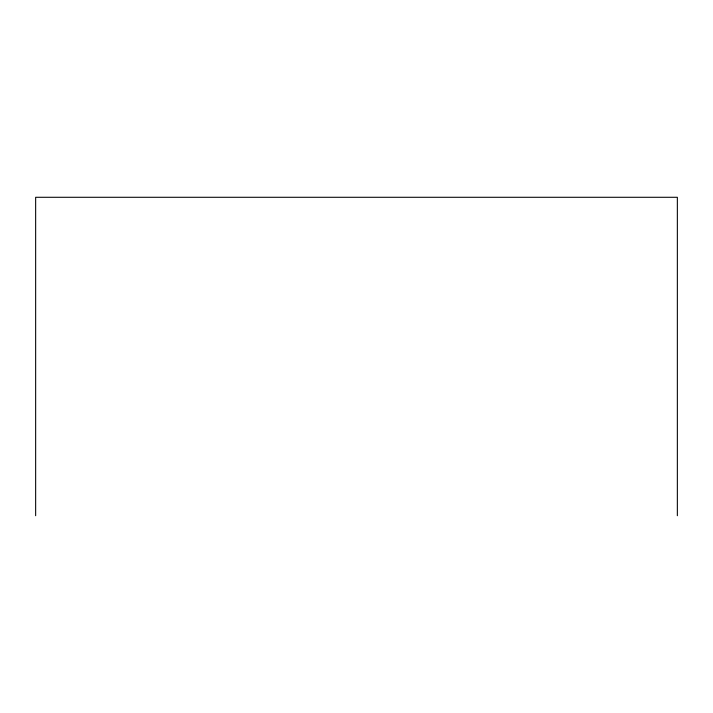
<?xml version="1.0" encoding="UTF-8"?>
<svg xmlns="http://www.w3.org/2000/svg" width="713" height="713" viewBox="0 0 713 713"><rect width="100%" height="100%" fill="white"/><g stroke="black" fill="none" stroke-linecap="round" stroke-linejoin="round"><path stroke-width="1.07" d="M677.35 515.713L677.35 197.287L35.65 197.287L35.65 515.713"/></g></svg>
